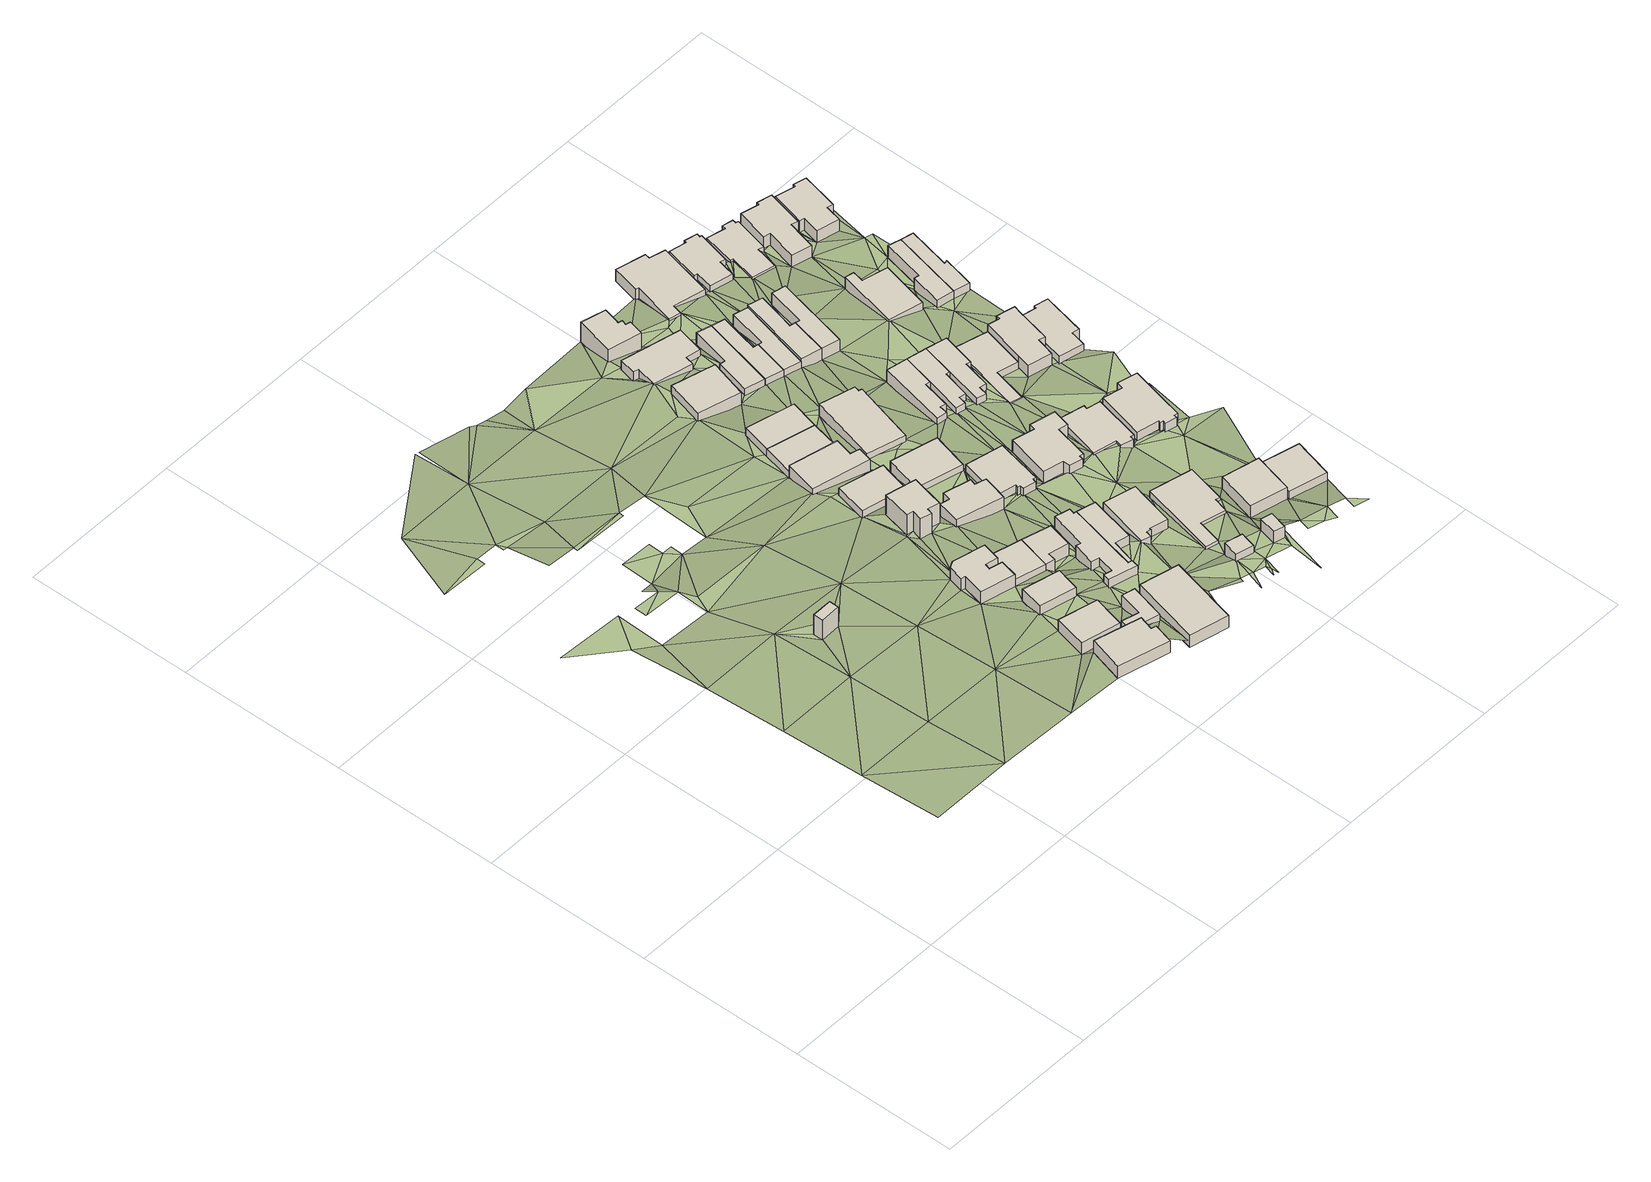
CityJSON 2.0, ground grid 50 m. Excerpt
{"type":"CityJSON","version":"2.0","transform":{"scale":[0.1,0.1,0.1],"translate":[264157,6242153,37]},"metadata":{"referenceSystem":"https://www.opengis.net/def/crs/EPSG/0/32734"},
"CityObjects":{
"building1":{"type":"Building","attributes":{"address":"Greenpop 107 Mountain Road Woodstock Cape Town","building":"office","building:levels":2,"building_height":6.9,"plus_code":"4FRW3C8X+9HW","ground_height":60.04,"roof_height":66.94},"geometry":[{"type":"Solid","lod":"1","boundaries":[[[[0,1,2,3]],[[1,4,5,2]],[[4,6,7,5]],[[6,0,3,7]],[[3,2,5,7]],[[6,4,1,0]]]]}]},
"building2":{"type":"Building","attributes":{"address":"113 Mountain Road Woodstock Cape Town","building":"house","building:levels":1,"building_height":4.1,"plus_code":"4FRW3C8X+5QC","ground_height":62.01,"roof_height":66.11},"geometry":[{"type":"Solid","lod":"1","boundaries":[[[[8,9,10,11]],[[9,12,13,10]],[[12,14,15,13]],[[14,16,17,15]],[[16,18,19,17]],[[18,8,11,19]],[[11,10,13,15,17,19]],[[18,16,14,12,9,8]]]]}]},
"building3":{"type":"Building","attributes":{"address":"111 Mountain Road Woodstock Cape Town","building":"house","building:levels":1,"building_height":4.1,"plus_code":"4FRW3C8X+6Q6","ground_height":60.05,"roof_height":64.15},"geometry":[{"type":"Solid","lod":"1","boundaries":[[[[20,21,22,23]],[[21,24,25,22]],[[24,26,27,25]],[[26,20,23,27]],[[23,22,25,27]],[[26,24,21,20]]]]}]},
"building4":{"type":"Building","attributes":{"address":"107 Mountain Road Woodstock Cape Town","building":"yes","building:levels":1,"building_height":4.1,"plus_code":"4FRW3C8X+8PQ","ground_height":58.37,"roof_height":62.47},"geometry":[{"type":"Solid","lod":"1","boundaries":[[[[28,29,30,31]],[[29,32,33,30]],[[32,34,35,33]],[[34,36,37,35]],[[36,38,39,37]],[[38,40,41,39]],[[40,42,43,41]],[[42,44,45,43]],[[44,46,47,45]],[[46,48,49,47]],[[48,28,31,49]],[[31,30,33,35,37,39,41,43,45,47,49]],[[48,46,44,42,40,38,36,34,32,29,28]]]]}]},
"building5":{"type":"Building","attributes":{"building":"service","building:levels":1,"building_height":4.1,"plus_code":"4FRW3C8X+7QG","ground_height":58.37,"roof_height":62.47},"geometry":[{"type":"Solid","lod":"1","boundaries":[[[[50,51,52,53]],[[51,54,55,52]],[[54,56,57,55]],[[56,50,53,57]],[[53,52,55,57]],[[56,54,51,50]]]]}]},
"building6":{"type":"Building","attributes":{"address":"Woodstock Cape Town","building":"yes","building:levels":1,"building_height":4.1,"plus_code":"4FRW3C8X+6R4","ground_height":57.74,"roof_height":61.84},"geometry":[{"type":"Solid","lod":"1","boundaries":[[[[58,59,60,61]],[[59,62,63,60]],[[62,64,65,63]],[[64,66,67,65]],[[66,68,69,67]],[[68,58,61,69]],[[61,60,63,65,67,69]],[[68,66,64,62,59,58]]]]}]},
"building7":{"type":"Building","attributes":{"address":"8 Balfour Street Woodstock Cape Town","building":"semidetached_house","building:levels":1,"building_height":4.1,"plus_code":"4FRW3C8X+8QH","ground_height":55.9,"roof_height":60},"geometry":[{"type":"Solid","lod":"1","boundaries":[[[[70,71,72,73]],[[71,74,75,72]],[[74,76,77,75]],[[76,70,73,77]],[[73,72,75,77]],[[76,74,71,70]]]]}]},
"building8":{"type":"Building","attributes":{"address":"54 Palmerston Road Woodstock Cape Town","building":"house","building:levels":1,"building_height":4.1,"plus_code":"4FRW3C8X+5VC","ground_height":57.74,"roof_height":61.84},"geometry":[{"type":"Solid","lod":"1","boundaries":[[[[78,79,80,81]],[[79,82,83,80]],[[82,84,85,83]],[[84,78,81,85]],[[81,80,83,85]],[[84,82,79,78]]]]}]},
"building9":{"type":"Building","attributes":{"address":"1 Balfour Street Woodstock Cape Town","building":"house","building:levels":2,"building_height":6.9,"plus_code":"4FRW3C8X+CQP","ground_height":56.08,"roof_height":62.98},"geometry":[{"type":"Solid","lod":"1","boundaries":[[[[86,87,88,89]],[[87,90,91,88]],[[90,92,93,91]],[[92,94,95,93]],[[94,96,97,95]],[[96,98,99,97]],[[98,100,101,99]],[[100,86,89,101]],[[89,88,91,93,95,97,99,101]],[[100,98,96,94,92,90,87,86]]]]}]},
"building10":{"type":"Building","attributes":{"address":"10 Balfour Street Woodstock Cape Town","building":"semidetached_house","building:levels":1,"building_height":4.1,"plus_code":"4FRW3C8X+8R8","ground_height":55.9,"roof_height":60},"geometry":[{"type":"Solid","lod":"1","boundaries":[[[[70,76,77,73]],[[76,102,103,77]],[[102,104,105,103]],[[104,106,107,105]],[[106,108,109,107]],[[108,70,73,109]],[[73,77,103,105,107,109]],[[108,106,104,102,76,70]]]]}]},
"building11":{"type":"Building","attributes":{"building":"house","building:levels":1,"building_height":4.1,"plus_code":"4FRW3C8X+FQQ","ground_height":51.17,"roof_height":55.27},"geometry":[{"type":"Solid","lod":"1","boundaries":[[[[110,111,112,113]],[[111,114,115,112]],[[114,116,117,115]],[[116,118,119,117]],[[118,120,121,119]],[[120,110,113,121]],[[113,112,115,117,119,121]],[[120,118,116,114,111,110]]]]}]},
"building12":{"type":"Building","attributes":{"address":"12B Balfour Street Woodstock Cape Town","building":"semidetached_house","building:levels":1,"building_height":4.1,"plus_code":"4FRW3C8X+7VM","ground_height":55.9,"roof_height":60},"geometry":[{"type":"Solid","lod":"1","boundaries":[[[[122,123,124,125]],[[123,126,127,124]],[[126,128,129,127]],[[128,130,131,129]],[[130,132,133,131]],[[132,134,135,133]],[[134,136,137,135]],[[136,138,139,137]],[[138,140,141,139]],[[140,142,143,141]],[[142,144,145,143]],[[144,146,147,145]],[[146,148,149,147]],[[148,122,125,149]],[[125,124,127,129,131,133,135,137,139,141,143,145,147,149]],[[148,146,144,142,140,138,136,134,132,130,128,126,123,122]]]]}]},
"building13":{"type":"Building","attributes":{"address":"101 Mountain Road Woodstock Cape Town","building":"house","building:levels":1,"building_height":4.1,"plus_code":"4FRW3C8X+GQX","ground_height":50.61,"roof_height":54.71},"geometry":[{"type":"Solid","lod":"1","boundaries":[[[[150,151,152,153]],[[151,154,155,152]],[[154,156,157,155]],[[156,158,159,157]],[[158,160,161,159]],[[160,150,153,161]],[[153,152,155,157,159,161]],[[160,158,156,154,151,150]]]]}]},
"building14":{"type":"Building","attributes":{"address":"3 Balfour Street Woodstock Cape Town","building":"carport","building:levels":1,"building_height":4.1,"plus_code":"4FRW3C8X+CR5","ground_height":53.8,"roof_height":57.9},"geometry":[{"type":"Solid","lod":"1","boundaries":[[[[162,163,164,165]],[[163,166,167,164]],[[166,168,169,167]],[[168,170,171,169]],[[170,172,173,171]],[[172,174,175,173]],[[174,176,177,175]],[[176,178,179,177]],[[178,162,165,179]],[[165,164,167,169,171,173,175,177,179]],[[178,176,174,172,170,168,166,163,162]]]]}]},
"building15":{"type":"Building","attributes":{"address":"Balfour Street Woodstock Cape Town","building":"semidetached_house","building:levels":1,"building_height":4.1,"plus_code":"4FRW3C8X+7VX","ground_height":55.9,"roof_height":60},"geometry":[{"type":"Solid","lod":"1","boundaries":[[[[122,148,149,125]],[[148,146,147,149]],[[146,180,181,147]],[[180,182,183,181]],[[182,184,185,183]],[[184,122,125,185]],[[125,149,147,181,183,185]],[[184,182,180,146,148,122]]]]}]},
"building16":{"type":"Building","attributes":{"address":"99 Mountain Road Woodstock Cape Town","building":"house","building:levels":1,"building_height":4.1,"plus_code":"4FRW3C8X+HRC","ground_height":48.52,"roof_height":52.62},"geometry":[{"type":"Solid","lod":"1","boundaries":[[[[186,187,188,189]],[[187,190,191,188]],[[190,192,193,191]],[[192,186,189,193]],[[189,188,191,193]],[[192,190,187,186]]]]}]},
"building17":{"type":"Building","attributes":{"address":"97 Mountain Road Woodstock Cape Town","building":"house","building:levels":1,"building_height":4.1,"plus_code":"4FRW3C8X+JR2","ground_height":48.52,"roof_height":52.62},"geometry":[{"type":"Solid","lod":"1","boundaries":[[[[186,192,193,189]],[[192,194,195,193]],[[194,196,197,195]],[[196,186,189,197]],[[189,193,195,197]],[[196,194,192,186]]]]}]},
"building18":{"type":"Building","attributes":{"building":"yes","building:levels":1,"building_height":4.1,"plus_code":"4FRW3C8X+FVC","ground_height":51.17,"roof_height":55.27},"geometry":[{"type":"Solid","lod":"1","boundaries":[[[[198,199,200,201]],[[199,202,203,200]],[[202,204,205,203]],[[204,198,201,205]],[[201,200,203,205]],[[204,202,199,198]]]]}]},
"building19":{"type":"Building","attributes":{"building":"yes","building:levels":1,"building_height":4.1,"plus_code":"4FRW3C8X+5XM","ground_height":55.25,"roof_height":59.35},"geometry":[{"type":"Solid","lod":"1","boundaries":[[[[206,207,208,209]],[[207,210,211,208]],[[210,212,213,211]],[[212,206,209,213]],[[209,208,211,213]],[[212,210,207,206]]]]}]},
"building20":{"type":"Building","attributes":{"address":"18 Balfour Street Woodstock Cape Town","building":"house","building:levels":1,"building_height":4.1,"plus_code":"4FRW3C8X+7WQ","ground_height":53.64,"roof_height":57.74},"geometry":[{"type":"Solid","lod":"1","boundaries":[[[[214,215,216,217]],[[215,218,219,216]],[[218,220,221,219]],[[220,222,223,221]],[[222,224,225,223]],[[224,226,227,225]],[[226,228,229,227]],[[228,214,217,229]],[[217,216,219,221,223,225,227,229]],[[228,226,224,222,220,218,215,214]]]]}]},
"building21":{"type":"Building","attributes":{"address":"7 Balfour Street Woodstock Cape Town","building":"house","building:levels":1,"building_height":4.1,"plus_code":"4FRW3C8X+CWC","ground_height":51.7,"roof_height":55.8},"geometry":[{"type":"Solid","lod":"1","boundaries":[[[[230,231,232,233]],[[231,234,235,232]],[[234,236,237,235]],[[236,238,239,237]],[[238,240,241,239]],[[240,242,243,241]],[[242,244,245,243]],[[244,246,247,245]],[[246,248,249,247]],[[248,250,251,249]],[[250,230,233,251]],[[233,232,235,237,239,241,243,245,247,249,251]],[[250,248,246,244,242,240,238,236,234,231,230]]]]}]},
"building22":{"type":"Building","attributes":{"address":"95 Mountain Road Woodstock 7925 Cape Town","building":"house","building:levels":1,"building_height":4.1,"plus_code":"4FRW3C8X+MRV","ground_height":46.02,"roof_height":50.12},"geometry":[{"type":"Solid","lod":"1","boundaries":[[[[252,253,254,255]],[[253,256,257,254]],[[256,258,259,257]],[[258,252,255,259]],[[255,254,257,259]],[[258,256,253,252]]]]}]},
"building23":{"type":"Building","attributes":{"address":"113 Chamberlain Street Woodstock Cape Town","building":"house","building:levels":1,"building_height":4.1,"plus_code":"4FRW3C8X+HV4","ground_height":48.52,"roof_height":52.62},"geometry":[{"type":"Solid","lod":"1","boundaries":[[[[260,261,262,263]],[[261,264,265,262]],[[264,266,267,265]],[[266,268,269,267]],[[268,270,271,269]],[[270,260,263,271]],[[263,262,265,267,269,271]],[[270,268,266,264,261,260]]]]}]},
"building24":{"type":"Building","attributes":{"building":"yes","building:levels":1,"building_height":4.1,"plus_code":"4FRW3F82+52C","ground_height":57.45,"roof_height":61.55},"geometry":[{"type":"Solid","lod":"1","boundaries":[[[[272,273,274,275]],[[273,276,277,274]],[[276,278,279,277]],[[278,272,275,279]],[[275,274,277,279]],[[278,276,273,272]]]]}]},
"building25":{"type":"Building","attributes":{"address":"20 Balfour Street Woodstock Cape Town","building":"house","building:levels":1,"building_height":4.1,"plus_code":"4FRW3C8X+7X9","ground_height":51.35,"roof_height":55.45},"geometry":[{"type":"Solid","lod":"1","boundaries":[[[[280,281,282,283]],[[281,284,285,282]],[[284,286,287,285]],[[286,288,289,287]],[[288,290,291,289]],[[290,292,293,291]],[[292,294,295,293]],[[294,280,283,295]],[[283,282,285,287,289,291,293,295]],[[294,292,290,288,286,284,281,280]]]]}]},
"building26":{"type":"Building","attributes":{"address":"93 Mountain Road Woodstock 7925 Cape Town","building":"house","building:levels":1,"building_height":4.1,"plus_code":"4FRW3C8X+PRW","ground_height":43.47,"roof_height":47.57},"geometry":[{"type":"Solid","lod":"1","boundaries":[[[[296,297,298,299]],[[297,300,301,298]],[[300,302,303,301]],[[302,304,305,303]],[[304,306,307,305]],[[306,308,309,307]],[[308,310,311,309]],[[310,296,299,311]],[[299,298,301,303,305,307,309,311]],[[310,308,306,304,302,300,297,296]]]]}]},
"building27":{"type":"Building","attributes":{"address":"89 Mountain Road Woodstock Cape Town","building":"house","building:levels":2,"building_height":6.9,"plus_code":"4FRW3C8X+RRF","ground_height":41.57,"roof_height":48.47},"geometry":[{"type":"Solid","lod":"1","boundaries":[[[[312,313,314,315]],[[313,316,317,314]],[[316,318,319,317]],[[318,320,321,319]],[[320,322,323,321]],[[322,324,325,323]],[[324,326,327,325]],[[326,312,315,327]],[[315,314,317,319,321,323,325,327]],[[326,324,322,320,318,316,313,312]]]]}]},
"building28":{"type":"Building","attributes":{"address":"Balfour Street Woodstock Cape Town","building":"house","building:levels":1,"building_height":4.1,"plus_code":"4FRW3C8X+9XR","ground_height":51.7,"roof_height":55.8},"geometry":[{"type":"Solid","lod":"1","boundaries":[[[[328,329,330,331]],[[329,332,333,330]],[[332,334,335,333]],[[334,336,337,335]],[[336,338,339,337]],[[338,340,341,339]],[[340,342,343,341]],[[342,344,345,343]],[[344,346,347,345]],[[346,348,349,347]],[[348,350,351,349]],[[350,328,331,351]],[[331,330,333,335,337,339,341,343,345,347,349,351]],[[350,348,346,344,342,340,338,336,334,332,329,328]]]]}]},
"building29":{"type":"Building","attributes":{"address":"120 Chamberlain Street 7925 Cape Town","building":"house","building:levels":1,"building_height":4.1,"plus_code":"4FRW3C8X+PV4","ground_height":43.47,"roof_height":47.57},"geometry":[{"type":"Solid","lod":"1","boundaries":[[[[352,353,354,355]],[[353,356,357,354]],[[356,358,359,357]],[[358,360,361,359]],[[360,362,363,361]],[[362,352,355,363]],[[355,354,357,359,361,363]],[[362,360,358,356,353,352]]]]}]},
"building30":{"type":"Building","attributes":{"address":"118 Chamberlain Street 7925 Cape Town","building":"house","building:levels":1,"building_height":4.1,"plus_code":"4FRW3C8X+PVH","ground_height":43.47,"roof_height":47.57},"geometry":[{"type":"Solid","lod":"1","boundaries":[[[[353,352,355,354]],[[352,364,365,355]],[[364,366,367,365]],[[366,368,369,367]],[[368,370,371,369]],[[370,353,354,371]],[[354,355,365,367,369,371]],[[370,368,366,364,352,353]]]]}]},
"building31":{"type":"Building","attributes":{"address":"22 Balfour Street Woodstock 7925 Cape Town","building":"house","building:levels":1,"building_height":4.1,"plus_code":"4FRW3F82+63J","ground_height":52.6,"roof_height":56.7},"geometry":[{"type":"Solid","lod":"1","boundaries":[[[[372,373,374,375]],[[373,376,377,374]],[[376,378,379,377]],[[378,372,375,379]],[[375,374,377,379]],[[378,376,373,372]]]]}]},
"building32":{"type":"Building","attributes":{"address":"109 Chamberlain Street Woodstock Cape Town","building":"house","building:levels":1,"building_height":4.1,"plus_code":"4FRW3C8X+HX7","ground_height":46.69,"roof_height":50.79},"geometry":[{"type":"Solid","lod":"1","boundaries":[[[[380,381,382,383]],[[381,384,385,382]],[[384,386,387,385]],[[386,388,389,387]],[[388,390,391,389]],[[390,392,393,391]],[[392,394,395,393]],[[394,380,383,395]],[[383,382,385,387,389,391,393,395]],[[394,392,390,388,386,384,381,380]]]]}]},
"building33":{"type":"Building","attributes":{"address":"116 Chamberlain Street 7925 Cape Town","building":"house","building:levels":1,"building_height":4.1,"plus_code":"4FRW3C8X+MWM","ground_height":43.47,"roof_height":47.57},"geometry":[{"type":"Solid","lod":"1","boundaries":[[[[366,364,365,367]],[[364,396,397,365]],[[396,398,399,397]],[[398,400,401,399]],[[400,402,403,401]],[[402,366,367,403]],[[367,365,397,399,401,403]],[[402,400,398,396,364,366]]]]}]},
"building34":{"type":"Building","attributes":{"address":"9 Balfour Street Woodstock Cape Town","building":"house","building:levels":1,"building_height":4.1,"plus_code":"4FRW3F82+92M","ground_height":49.46,"roof_height":53.56},"geometry":[{"type":"Solid","lod":"1","boundaries":[[[[404,405,406,407]],[[405,408,409,406]],[[408,410,411,409]],[[410,412,413,411]],[[412,414,415,413]],[[414,416,417,415]],[[416,418,419,417]],[[418,420,421,419]],[[420,422,423,421]],[[422,404,407,423]],[[407,406,409,411,413,415,417,419,421,423]],[[422,420,418,416,414,412,410,408,405,404]]]]}]},
"building35":{"type":"Building","attributes":{"address":"107 Chamberlain Street Woodstock Cape Town","building":"house","building:levels":1,"building_height":4.1,"plus_code":"4FRW3C8X+GXW","ground_height":46.69,"roof_height":50.79},"geometry":[{"type":"Solid","lod":"1","boundaries":[[[[381,380,383,382]],[[380,424,425,383]],[[424,426,427,425]],[[426,428,429,427]],[[428,430,431,429]],[[430,432,433,431]],[[432,434,435,433]],[[434,436,437,435]],[[436,381,382,437]],[[382,383,425,427,429,431,433,435,437]],[[436,434,432,430,428,426,424,380,381]]]]}]},
"building36":{"type":"Building","attributes":{"address":"114 Chamberlain Street 7925 Cape Town","building":"house","building:levels":1,"building_height":4.1,"plus_code":"4FRW3C8X+PW9","ground_height":44.41,"roof_height":48.51},"geometry":[{"type":"Solid","lod":"1","boundaries":[[[[438,439,440,441]],[[439,442,443,440]],[[442,444,445,443]],[[444,446,447,445]],[[446,448,449,447]],[[448,438,441,449]],[[441,440,443,445,447,449]],[[448,446,444,442,439,438]]]]}]},
"building37":{"type":"Building","attributes":{"address":"24 Balfour Street Woodstock 7925 Cape Town","building":"house","building:levels":1,"building_height":4.1,"plus_code":"4FRW3F82+646","ground_height":50.65,"roof_height":54.75},"geometry":[{"type":"Solid","lod":"1","boundaries":[[[[450,451,452,453]],[[451,454,455,452]],[[454,456,457,455]],[[456,450,453,457]],[[453,452,455,457]],[[456,454,451,450]]]]}]},
"building38":{"type":"Building","attributes":{"address":"105 Chamberlain Street Woodstock Cape Town","building":"house","building:levels":1,"building_height":4.1,"plus_code":"4FRW3F82+G2J","ground_height":46.69,"roof_height":50.79},"geometry":[{"type":"Solid","lod":"1","boundaries":[[[[436,434,435,437]],[[434,458,459,435]],[[458,460,461,459]],[[460,462,463,461]],[[462,464,465,463]],[[464,466,467,465]],[[466,468,469,467]],[[468,470,471,469]],[[470,436,437,471]],[[437,435,459,461,463,465,467,469,471]],[[470,468,466,464,462,460,458,434,436]]]]}]},
"building39":{"type":"Building","attributes":{"address":"112 Chamberlain Street 7925 Cape Town","building":"house","building:levels":1,"building_height":4.1,"plus_code":"4FRW3C8X+MX6","ground_height":44.41,"roof_height":48.51},"geometry":[{"type":"Solid","lod":"1","boundaries":[[[[444,442,443,445]],[[442,472,473,443]],[[472,474,475,473]],[[474,476,477,475]],[[476,478,479,477]],[[478,444,445,479]],[[445,443,473,475,477,479]],[[478,476,474,472,442,444]]]]}]},
"building40":{"type":"Building","attributes":{"address":"89 Salisbury Street Woodstock 7925 Cape Town","building":"house","building:levels":1,"building_height":4.1,"plus_code":"4FRW3C8X+RW8","ground_height":39.39,"roof_height":43.49},"geometry":[{"type":"Solid","lod":"1","boundaries":[[[[480,481,482,483]],[[481,484,485,482]],[[484,486,487,485]],[[486,488,489,487]],[[488,490,491,489]],[[490,492,493,491]],[[492,494,495,493]],[[494,496,497,495]],[[496,498,499,497]],[[498,480,483,499]],[[483,482,485,487,489,491,493,495,497,499]],[[498,496,494,492,490,488,486,484,481,480]]]]}]},
"building41":{"type":"Building","attributes":{"address":"11 Balfour Street Woodstock Cape Town","building":"house","building:levels":1,"building_height":4.1,"plus_code":"4FRW3F82+93P","ground_height":49.46,"roof_height":53.56},"geometry":[{"type":"Solid","lod":"1","boundaries":[[[[500,501,502,503]],[[501,504,505,502]],[[504,506,507,505]],[[506,508,509,507]],[[508,510,511,509]],[[510,512,513,511]],[[512,514,515,513]],[[514,516,517,515]],[[516,518,519,517]],[[518,520,521,519]],[[520,522,523,521]],[[522,500,503,523]],[[503,502,505,507,509,511,513,515,517,519,521,523]],[[522,520,518,516,514,512,510,508,506,504,501,500]]]]}]},
"building42":{"type":"Building","attributes":{"address":"Chamberlain Street Woodstock Cape Town","building":"house","building:levels":1,"building_height":4.1,"plus_code":"4FRW3F82+G2Q","ground_height":44.69,"roof_height":48.79},"geometry":[{"type":"Solid","lod":"1","boundaries":[[[[524,525,526,527]],[[525,528,529,526]],[[528,530,531,529]],[[530,532,533,531]],[[532,534,535,533]],[[534,524,527,535]],[[527,526,529,531,533,535]],[[534,532,530,528,525,524]]]]}]},
"building43":{"type":"Building","attributes":{"address":"87 Salisbury Street Woodstock 7925 Cape Town","building":"house","building:levels":1,"building_height":4.1,"plus_code":"4FRW3C8X+RXG","ground_height":39.39,"roof_height":43.49},"geometry":[{"type":"Solid","lod":"1","boundaries":[[[[536,537,538,539]],[[537,540,541,538]],[[540,542,543,541]],[[542,544,545,543]],[[544,546,547,545]],[[546,548,549,547]],[[548,550,551,549]],[[550,552,553,551]],[[552,554,555,553]],[[554,556,557,555]],[[556,558,559,557]],[[558,536,539,559]],[[539,538,541,543,545,547,549,551,553,555,557,559]],[[558,556,554,552,550,548,546,544,542,540,537,536]]]]}]},
"building44":{"type":"Building","attributes":{"address":"103 Chamberlain Street Woodstock Cape Town","building":"house","building:levels":1,"building_height":4.1,"plus_code":"4FRW3F82+G3G","ground_height":47.06,"roof_height":51.16},"geometry":[{"type":"Solid","lod":"1","boundaries":[[[[560,561,562,563]],[[561,564,565,562]],[[564,566,567,565]],[[566,568,569,567]],[[568,570,571,569]],[[570,572,573,571]],[[572,574,575,573]],[[574,576,577,575]],[[576,578,579,577]],[[578,560,563,579]],[[563,562,565,567,569,571,573,575,577,579]],[[578,576,574,572,570,568,566,564,561,560]]]]}]},
"building45":{"type":"Building","attributes":{"address":"104 Chamberlain Street Woodstock 7925 Cape Town","building":"house","building:levels":1,"building_height":4.1,"plus_code":"4FRW3F82+M32","ground_height":42.56,"roof_height":46.66},"geometry":[{"type":"Solid","lod":"1","boundaries":[[[[580,581,582,583]],[[581,584,585,582]],[[584,586,587,585]],[[586,588,589,587]],[[588,590,591,589]],[[590,580,583,591]],[[583,582,585,587,589,591]],[[590,588,586,584,581,580]]]]}]},
"building46":{"type":"Building","attributes":{"address":"85 Salisbury Street Woodstock 7925 Cape Town","building":"house","building:levels":1,"building_height":4.1,"plus_code":"4FRW3F82+Q2W","ground_height":37.97,"roof_height":42.07},"geometry":[{"type":"Solid","lod":"1","boundaries":[[[[592,593,594,595]],[[593,596,597,594]],[[596,598,599,597]],[[598,600,601,599]],[[600,602,603,601]],[[602,604,605,603]],[[604,606,607,605]],[[606,608,609,607]],[[608,610,611,609]],[[610,612,613,611]],[[612,614,615,613]],[[614,592,595,615]],[[595,594,597,599,601,603,605,607,609,611,613,615]],[[614,612,610,608,606,604,602,600,598,596,593,592]]]]}]},
"building47":{"type":"Building","attributes":{"address":"101 Chamberlain Street Woodstock Cape Town","building":"house","building:levels":1,"building_height":4.1,"plus_code":"4FRW3F82+G48","ground_height":44.88,"roof_height":48.98},"geometry":[{"type":"Solid","lod":"1","boundaries":[[[[616,617,618,619]],[[617,620,621,618]],[[620,622,623,621]],[[622,624,625,623]],[[624,626,627,625]],[[626,628,629,627]],[[628,630,631,629]],[[630,632,633,631]],[[632,616,619,633]],[[619,618,621,623,625,627,629,631,633]],[[632,630,628,626,624,622,620,617,616]]]]}]},
"building48":{"type":"Building","attributes":{"address":"102 Chamberlain Street Woodstock 7925 Cape Town","building":"house","building:levels":1,"building_height":4.1,"plus_code":"4FRW3F82+M47","ground_height":42.56,"roof_height":46.66},"geometry":[{"type":"Solid","lod":"1","boundaries":[[[[634,635,636,637]],[[635,638,639,636]],[[638,640,641,639]],[[640,642,643,641]],[[642,644,645,643]],[[644,634,637,645]],[[637,636,639,641,643,645]],[[644,642,640,638,635,634]]]]}]},
"building49":{"type":"Building","attributes":{"address":"83 Salisbury Street Woodstock 7925 Cape Town","building":"house","building:levels":1,"building_height":4.1,"plus_code":"4FRW3F82+Q3M","ground_height":40.4,"roof_height":44.5},"geometry":[{"type":"Solid","lod":"1","boundaries":[[[[646,647,648,649]],[[647,650,651,648]],[[650,652,653,651]],[[652,654,655,653]],[[654,656,657,655]],[[656,658,659,657]],[[658,660,661,659]],[[660,662,663,661]],[[662,664,665,663]],[[664,646,649,665]],[[649,648,651,653,655,657,659,661,663,665]],[[664,662,660,658,656,654,652,650,647,646]]]]}]},
"building50":{"type":"Building","attributes":{"address":"102A Chamberlain Street Woodstock 7925 Cape Town","building":"house","building:levels":1,"building_height":4.1,"plus_code":"4FRW3F82+M48","ground_height":42.56,"roof_height":46.66},"geometry":[{"type":"Solid","lod":"1","boundaries":[[[[635,634,637,636]],[[634,666,667,637]],[[666,668,669,667]],[[668,670,671,669]],[[670,672,673,671]],[[672,635,636,673]],[[636,637,667,669,671,673]],[[672,670,668,666,634,635]]]]}]},
"building51":{"type":"Building","attributes":{"address":"81 Salisbury Street Woodstock 7925 Cape Town","building":"house","building:levels":1,"building_height":4.1,"plus_code":"4FRW3F82+Q4V","ground_height":40.4,"roof_height":44.5},"geometry":[{"type":"Solid","lod":"1","boundaries":[[[[674,675,676,677]],[[675,678,679,676]],[[678,680,681,679]],[[680,682,683,681]],[[682,684,685,683]],[[684,686,687,685]],[[686,688,689,687]],[[688,690,691,689]],[[690,692,693,691]],[[692,674,677,693]],[[677,676,679,681,683,685,687,689,691,693]],[[692,690,688,686,684,682,680,678,675,674]]]]}]},
"terrain1":{"type":"TINRelief","geometry":[{"type":"CompositeSurface","lod":"1","boundaries":[[[694,695,696]],[[697,695,698]],[[694,699,695]],[[698,695,699]],[[700,697,701]],[[702,700,703]],[[702,704,705]],[[701,697,698]],[[703,704,702]],[[703,700,701]],[[699,694,706]],[[706,694,707]],[[708,703,701]],[[709,710,711]],[[712,698,699]],[[701,698,1]],[[711,713,709]],[[714,715,716]],[[4,1,698]],[[1,0,701]],[[716,715,717]],[[712,699,706]],[[6,701,0]],[[718,713,711]],[[708,719,717]],[[698,712,4]],[[716,720,721]],[[720,716,717]],[[708,701,722]],[[718,723,724]],[[724,725,726]],[[6,722,701]],[[719,727,717]],[[707,21,706]],[[727,720,717]],[[724,728,718]],[[719,708,729]],[[722,6,4]],[[730,713,718]],[[720,731,732]],[[724,726,728]],[[9,8,707]],[[4,712,722]],[[21,707,8]],[[727,731,720]],[[726,733,734]],[[731,735,732]],[[712,706,38]],[[722,729,708]],[[730,718,728]],[[729,727,719]],[[728,726,734]],[[21,20,706]],[[736,731,727]],[[730,737,713]],[[734,733,738]],[[20,739,706]],[[706,739,38]],[[722,712,32]],[[712,38,34]],[[740,727,729]],[[741,21,8]],[[34,32,712]],[[728,742,730]],[[742,728,734]],[[741,8,743]],[[20,744,739]],[[743,8,18]],[[34,38,36]],[[38,739,50]],[[26,744,20]],[[745,740,746]],[[722,747,729]],[[32,748,722]],[[14,18,16]],[[749,741,743]],[[739,744,750]],[[40,38,50]],[[742,734,745]],[[749,26,741]],[[751,730,752]],[[740,729,753]],[[750,744,26]],[[18,754,743]],[[754,18,14]],[[14,755,754]],[[32,29,748]],[[748,747,722]],[[58,26,749]],[[40,50,756]],[[44,48,46]],[[757,42,40]],[[758,58,749]],[[759,730,742]],[[740,150,746]],[[42,48,44]],[[750,26,58]],[[752,730,760]],[[757,761,42]],[[757,40,762]],[[759,760,730]],[[761,48,42]],[[748,29,94]],[[755,82,754]],[[745,746,763]],[[762,40,756]],[[29,28,96]],[[764,729,747]],[[28,48,761]],[[96,94,29]],[[764,753,729]],[[765,750,58]],[[766,756,750]],[[740,753,150]],[[754,82,68]],[[90,748,92]],[[92,748,94]],[[765,58,68]],[[765,766,750]],[[90,747,748]],[[102,762,756]],[[70,28,761]],[[765,68,82]],[[747,90,87]],[[745,767,742]],[[756,768,102]],[[756,766,768]],[[96,28,769]],[[759,770,760]],[[769,28,70]],[[98,96,100]],[[763,746,150]],[[82,771,765]],[[768,766,772]],[[769,100,96]],[[773,764,747]],[[106,104,102]],[[747,87,774]],[[775,770,759]],[[102,768,132]],[[764,773,753]],[[772,776,768]],[[106,102,132]],[[745,763,767]],[[777,79,778]],[[174,100,769]],[[82,79,771]],[[86,779,87]],[[779,774,87]],[[742,780,759]],[[100,174,86]],[[781,775,759]],[[132,130,106]],[[178,769,70]],[[106,130,108]],[[753,773,782]],[[70,108,783]],[[779,86,784]],[[170,86,174]],[[785,742,767]],[[763,150,786]],[[174,172,170]],[[777,787,79]],[[788,771,219]],[[178,70,783]],[[128,108,130]],[[86,789,784]],[[86,170,789]],[[219,771,79]],[[790,788,791]],[[787,777,792]],[[785,780,742]],[[128,783,108]],[[781,759,793]],[[786,794,763]],[[110,782,773]],[[791,788,219]],[[789,110,784]],[[178,783,128]],[[767,763,794]],[[219,79,795]],[[787,796,79]],[[110,789,199]],[[797,789,170]],[[793,759,780]],[[798,799,800]],[[122,126,123]],[[801,795,79]],[[782,110,199]],[[178,128,802]],[[796,212,79]],[[796,787,798]],[[126,802,128]],[[168,797,170]],[[803,168,166]],[[79,212,801]],[[804,782,199]],[[798,800,796]],[[805,806,807]],[[215,791,219]],[[184,126,122]],[[162,178,808]],[[803,166,163]],[[804,806,782]],[[767,809,785]],[[806,804,807]],[[810,811,795]],[[178,802,808]],[[184,791,215]],[[168,803,812]],[[800,813,796]],[[814,815,816]],[[817,162,808]],[[816,813,800]],[[794,252,767]],[[812,803,163]],[[199,818,804]],[[819,126,184]],[[819,802,126]],[[815,820,813]],[[795,821,810]],[[785,809,780]],[[815,813,816]],[[812,797,168]],[[808,802,822]],[[821,795,801]],[[823,810,821]],[[824,796,813]],[[804,261,807]],[[212,825,801]],[[215,819,184]],[[793,326,781]],[[252,794,194]],[[818,199,198]],[[807,261,192]],[[780,826,793]],[[804,818,827]],[[828,825,212]],[[824,813,272]],[[829,819,830]],[[826,831,793]],[[826,780,832]],[[248,797,812]],[[830,819,328]],[[793,831,833]],[[834,272,813]],[[261,194,192]],[[835,821,801]],[[780,809,836]],[[828,824,278]],[[215,837,819]],[[278,824,272]],[[198,827,818]],[[797,248,198]],[[328,819,837]],[[793,833,326]],[[838,825,828]],[[830,328,248]],[[834,273,272]],[[839,834,840]],[[825,838,841]],[[214,842,215]],[[261,843,194]],[[835,214,821]],[[253,836,809]],[[215,842,837]],[[252,194,844]],[[838,828,278]],[[845,253,252]],[[839,273,834]],[[846,833,831]],[[844,845,252]],[[328,837,329]],[[847,827,198]],[[328,350,248]],[[839,276,273]],[[214,835,842]],[[848,194,843]],[[260,843,261]],[[845,849,253]],[[278,276,376]],[[850,198,248]],[[278,376,838]],[[842,851,837]],[[253,849,836]],[[844,194,848]],[[268,827,847]],[[839,852,276]],[[853,854,836]],[[831,310,846]],[[198,850,847]],[[836,849,853]],[[376,276,852]],[[838,855,856]],[[857,858,851]],[[376,855,838]],[[248,350,859]],[[407,851,842]],[[842,835,292]],[[860,853,849]],[[270,268,260]],[[857,851,407]],[[843,260,861]],[[862,863,852]],[[350,348,346]],[[864,865,866]],[[248,859,850]],[[843,861,848]],[[867,868,865]],[[865,864,867]],[[373,855,376]],[[356,853,860]],[[409,407,842]],[[857,407,340]],[[346,869,350]],[[870,864,846]],[[852,378,376]],[[350,869,859]],[[852,863,871]],[[268,847,384]],[[384,260,268]],[[310,853,356]],[[846,310,870]],[[292,855,373]],[[872,873,850]],[[292,874,842]],[[872,850,859]],[[407,342,340]],[[409,842,874]],[[871,863,875]],[[871,378,852]],[[310,356,353]],[[407,409,406]],[[861,260,442]],[[864,870,493]],[[407,876,342]],[[877,867,864]],[[878,869,346]],[[859,879,872]],[[384,442,260]],[[880,378,871]],[[870,310,495]],[[879,881,872]],[[372,292,373]],[[344,342,876]],[[882,883,869]],[[884,346,344]],[[885,886,370]],[[310,353,495]],[[878,346,884]],[[882,869,878]],[[493,877,864]],[[887,883,882]],[[882,878,887]],[[886,888,400]],[[495,493,870]],[[378,880,372]],[[889,890,874]],[[495,353,370]],[[370,886,400]],[[891,892,893]],[[894,880,871]],[[344,876,420]],[[292,895,874]],[[896,887,878]],[[874,897,889]],[[884,898,878]],[[871,892,894]],[[442,384,472]],[[372,880,899]],[[895,292,372]],[[495,370,400]],[[344,900,884]],[[887,896,901]],[[898,884,902]],[[902,903,898]],[[381,904,384]],[[900,344,420]],[[493,905,877]],[[906,897,874]],[[904,472,384]],[[889,897,416]],[[895,906,874]],[[895,372,899]],[[907,902,884]],[[908,495,400]],[[897,909,910]],[[909,897,906]],[[497,495,908]],[[416,420,418]],[[436,904,381]],[[897,508,416]],[[448,446,444]],[[400,438,908]],[[420,416,508]],[[911,902,907]],[[906,912,909]],[[900,420,913]],[[895,914,906]],[[478,476,444]],[[907,884,528]],[[472,904,591]],[[420,508,913]],[[444,476,448]],[[900,564,915]],[[448,916,438]],[[916,908,438]],[[914,895,917]],[[436,591,904]],[[918,919,914]],[[895,899,920]],[[472,921,474]],[[472,591,921]],[[914,917,918]],[[528,470,907]],[[506,504,508]],[[913,508,504]],[[564,900,566]],[[908,916,922]],[[900,913,566]],[[561,915,564]],[[470,591,436]],[[916,448,923]],[[924,922,916]],[[895,920,917]],[[476,599,448]],[[480,908,922]],[[918,917,925]],[[913,504,501]],[[599,476,474]],[[599,923,448]],[[528,560,470]],[[918,925,501]],[[921,588,474]],[[566,913,926]],[[591,588,921]],[[470,927,591]],[[923,599,928]],[[923,928,929]],[[930,913,501]],[[929,928,931]],[[926,913,930]],[[599,474,601]],[[470,560,932]],[[566,926,570]],[[928,599,597]],[[928,594,931]],[[568,566,570]],[[928,597,594]],[[470,932,927]],[[588,652,474]],[[652,601,474]],[[560,578,576]],[[933,931,594]],[[576,932,560]],[[926,930,934]],[[933,544,931]],[[927,932,935]],[[932,576,574]],[[935,642,927]],[[601,652,936]],[[603,601,936]],[[586,584,581]],[[586,654,588]],[[935,932,937]],[[652,588,654]],[[927,642,581]],[[938,574,572]],[[936,652,650]],[[574,939,932]],[[940,586,581]],[[936,650,647]],[[939,937,932]],[[654,586,940]],[[642,640,581]],[[936,647,941]],[[646,941,647]],[[638,581,640]],[[638,940,581]],[[656,654,680]],[[942,654,940]],[[942,680,654]],[[656,680,658]],[[940,638,942]],[[658,680,675]],[[664,662,646]],[[675,680,678]],[[675,674,658]],[[680,942,682]],[[943,638,635]],[[942,638,943]],[[674,660,658]],[[682,942,686]],[[684,682,686]],[[660,674,690]],[[944,686,942]],[[690,674,692]]]}]}
},
"vertices":[
[456,781,230],[456,752,230],[456,752,299],[456,781,299],[516,753,230],[516,753,299],[516,782,230],[516,782,299],
[848,209,250],[820,105,250],[820,105,291],[848,209,291],[972,66,250],[972,66,291],[988,127,250],[988,127,291],[973,130,250],[973,130,291],[985,173,250],[985,173,291],
[861,335,230],[838,239,230],[838,239,271],[861,335,271],[952,212,230],[952,212,271],[975,308,230],[975,308,271],
[947,652,214],[852,674,214],[852,674,255],[947,652,255],[832,664,214],[832,664,255],[821,618,214],[821,618,255],[833,616,214],[833,616,255],[818,551,214],[818,551,255],[919,528,214],[919,528,255],[931,580,214],[931,580,255],[893,589,214],[893,589,255],[897,605,214],[897,605,255],[934,597,214],[934,597,255],
[893,481,214],[877,411,214],[877,411,255],[893,481,255],[985,386,214],[985,386,255],[1002,456,214],[1002,456,255],
[1043,288,207],[1026,217,207],[1026,217,248],[1043,288,248],[975,230,207],[975,230,248],[967,195,207],[967,195,248],[1056,174,207],[1056,174,248],[1082,279,207],[1082,279,248],
[1039,612,189],[945,636,189],[945,636,230],[1039,612,230],[922,533,189],[922,533,230],[1014,510,189],[1014,510,230],
[1164,43,207],[1215,252,207],[1215,252,248],[1164,43,248],[1100,279,207],[1100,279,248],[1049,70,207],[1049,70,248],
[1001,925,191],[913,945,191],[913,945,260],[1001,925,260],[894,861,191],[894,861,260],[914,857,191],[914,857,260],[906,826,191],[906,826,260],[940,818,191],[940,818,260],[944,835,191],[944,835,260],[979,827,191],[979,827,260],
[1042,505,189],[1042,505,230],[1046,529,189],[1046,529,230],[1105,515,189],[1105,515,230],[1123,589,189],[1123,589,230],
[1043,1068,142],[912,1099,142],[912,1099,183],[1043,1068,183],[890,1003,142],[890,1003,183],[989,980,142],[989,980,183],[986,969,142],[986,969,183],[1017,961,142],[1017,961,183],
[1201,574,189],[1193,575,189],[1193,575,230],[1201,574,230],[1196,592,189],[1196,592,230],[1153,603,189],[1153,603,230],[1125,494,189],[1125,494,230],[1111,498,189],[1111,498,230],[1094,431,189],[1094,431,230],[1118,426,189],[1118,426,230],[1105,374,189],[1105,374,230],[1082,380,189],[1082,380,230],[1077,359,189],[1077,359,230],[1160,338,189],[1160,338,230],[1164,360,189],[1164,360,230],[1152,362,189],[1152,362,230],
[895,1245,136],[872,1148,136],[872,1148,177],[895,1245,177],[1041,1109,136],[1041,1109,177],[1051,1152,136],[1051,1152,177],[1024,1159,136],[1024,1159,177],[1037,1212,136],[1037,1212,177],
[1144,785,168],[1155,829,168],[1155,829,209],[1144,785,209],[1123,838,168],[1123,838,209],[1128,856,168],[1128,856,209],[1049,876,168],[1049,876,209],[1043,851,168],[1043,851,209],[1016,857,168],[1016,857,209],[999,791,168],[999,791,209],[1136,755,168],[1136,755,209],
[1182,431,189],[1182,431,230],[1224,421,189],[1224,421,230],[1256,560,189],[1256,560,230],
[916,1338,115],[895,1245,115],[895,1245,156],[916,1338,156],[1037,1212,115],[1037,1212,156],[1056,1303,115],[1056,1303,156],
[1078,1390,115],[1078,1390,156],[937,1425,115],[937,1425,156],
[1202,1030,142],[1066,1064,142],[1066,1064,183],[1202,1030,183],[1038,955,142],[1038,955,183],[1174,921,142],[1174,921,183],
[1353,186,182],[1405,172,182],[1405,172,223],[1353,186,223],[1417,220,182],[1417,220,223],[1365,233,182],[1365,233,223],
[1379,537,166],[1285,560,166],[1285,560,207],[1379,537,207],[1246,401,166],[1246,401,207],[1274,395,166],[1274,395,207],[1279,412,166],[1279,412,207],[1292,409,166],[1292,409,207],[1293,415,166],[1293,415,207],[1346,402,166],[1346,402,207],
[1155,829,147],[1144,785,147],[1144,785,188],[1155,829,188],[1202,774,147],[1202,774,188],[1199,764,147],[1199,764,188],[1207,763,147],[1207,763,188],[1205,752,147],[1205,752,188],[1243,744,147],[1243,744,188],[1246,755,147],[1246,755,188],[1255,753,147],[1255,753,188],[1284,889,147],[1284,889,188],[1175,913,147],[1175,913,188],
[1040,1529,90],[1071,1642,90],[1071,1642,131],[1040,1529,131],[945,1675,90],[945,1675,131],[915,1563,90],[915,1563,131],
[1221,1316,115],[1119,1343,115],[1119,1343,156],[1221,1316,156],[1065,1141,115],[1065,1141,156],[1177,1111,115],[1177,1111,156],[1227,1298,115],[1227,1298,156],[1217,1300,115],[1217,1300,156],
[1457,153,205],[1489,145,205],[1489,145,245],[1457,153,245],[1502,198,205],[1502,198,245],[1470,206,205],[1470,206,245],
[1352,283,143],[1389,274,143],[1389,274,185],[1352,283,185],[1406,346,143],[1406,346,185],[1480,329,143],[1480,329,185],[1491,372,143],[1491,372,185],[1504,369,143],[1504,369,185],[1531,485,143],[1531,485,185],[1407,514,143],[1407,514,185],
[948,1841,65],[937,1793,65],[937,1793,106],[948,1841,106],[953,1788,65],[953,1788,106],[939,1727,65],[939,1727,106],[1055,1701,65],[1055,1701,106],[1061,1728,65],[1061,1728,106],[1104,1719,65],[1104,1719,106],[1123,1801,65],[1123,1801,106],
[947,1883,46],[1045,1860,46],[1045,1860,115],[947,1883,115],[1056,1906,46],[1056,1906,115],[1042,1909,46],[1042,1909,115],[1046,1924,46],[1046,1924,115],[1034,1927,46],[1034,1927,115],[1047,1979,46],[1047,1979,115],[975,1997,46],[975,1997,115],
[1284,753,147],[1341,739,147],[1341,739,188],[1284,753,188],[1341,718,147],[1341,718,188],[1379,709,147],[1379,709,188],[1382,721,147],[1382,721,188],[1393,718,147],[1393,718,188],[1417,821,147],[1417,821,188],[1444,815,147],[1444,815,188],[1457,868,147],[1457,868,188],[1382,885,147],[1382,885,188],[1378,867,147],[1378,867,188],[1314,882,147],[1314,882,188],
[1132,1532,65],[1184,1753,65],[1184,1753,106],[1132,1532,106],[1142,1765,65],[1142,1765,106],[1114,1648,65],[1114,1648,106],[1098,1650,65],[1098,1650,106],[1074,1547,65],[1074,1547,106],
[1186,1518,65],[1186,1518,106],[1211,1624,65],[1211,1624,106],[1196,1627,65],[1196,1627,106],[1223,1743,65],[1223,1743,106],
[1660,379,156],[1552,404,156],[1552,404,197],[1660,379,197],[1521,286,156],[1521,286,197],[1630,259,156],[1630,259,197],
[1369,1199,97],[1391,1295,97],[1391,1295,138],[1369,1199,138],[1329,1307,97],[1329,1307,138],[1285,1103,97],[1285,1103,138],[1317,1099,97],[1317,1099,138],[1320,1124,97],[1320,1124,138],[1337,1119,97],[1337,1119,138],[1355,1202,97],[1355,1202,138],
[1236,1505,65],[1236,1505,106],[1291,1727,65],[1291,1727,106],[1249,1738,65],[1249,1738,106],[1222,1622,65],[1222,1622,106],
[1429,716,125],[1496,701,125],[1496,701,166],[1429,716,166],[1492,683,125],[1492,683,166],[1528,674,125],[1528,674,166],[1531,685,125],[1531,685,166],[1541,683,125],[1541,683,166],[1573,822,125],[1573,822,166],[1533,831,125],[1533,831,166],[1536,842,125],[1536,842,166],[1462,859,125],[1462,859,166],
[1344,1092,97],[1344,1092,138],[1371,1086,97],[1371,1086,138],[1376,1110,97],[1376,1110,138],[1396,1106,97],[1396,1106,138],[1415,1187,97],[1415,1187,138],[1426,1185,97],[1426,1185,138],[1449,1283,97],[1449,1283,138],
[1291,1727,74],[1236,1505,74],[1236,1505,115],[1291,1727,115],[1297,1491,74],[1297,1491,115],[1321,1599,74],[1321,1599,115],[1305,1602,74],[1305,1602,115],[1333,1716,74],[1333,1716,115],
[1667,377,136],[1637,259,136],[1637,259,178],[1667,377,178],[1747,231,136],[1747,231,178],[1777,349,136],[1777,349,178],
[1401,1075,97],[1401,1075,138],[1429,1068,97],[1429,1068,138],[1435,1095,97],[1435,1095,138],[1455,1091,97],[1455,1091,138],[1474,1173,97],[1474,1173,138],[1487,1170,97],[1487,1170,138],[1510,1269,97],[1510,1269,138],
[1350,1479,74],[1350,1479,115],[1401,1701,74],[1401,1701,115],[1360,1710,74],[1360,1710,115],[1334,1596,74],[1334,1596,115],
[1337,2037,24],[1290,2049,24],[1290,2049,65],[1337,2037,65],[1293,2064,24],[1293,2064,65],[1206,2085,24],[1206,2085,65],[1186,2002,24],[1186,2002,65],[1194,2000,24],[1194,2000,65],[1164,1873,24],[1164,1873,65],[1197,1865,24],[1197,1865,65],[1205,1895,24],[1205,1895,65],[1298,1873,24],[1298,1873,65],
[1668,651,125],[1707,818,125],[1707,818,166],[1668,651,166],[1649,832,125],[1649,832,166],[1644,812,125],[1644,812,166],[1586,825,125],[1586,825,166],[1553,683,125],[1553,683,166],[1617,669,125],[1617,669,166],[1615,662,125],[1615,662,166],[1624,660,125],[1624,660,166],[1622,651,125],[1622,651,166],[1655,643,125],[1655,643,166],[1657,653,125],[1657,653,166],
[1578,1094,77],[1608,1220,77],[1608,1220,118],[1578,1094,118],[1514,1245,77],[1514,1245,118],[1458,1016,77],[1458,1016,118],[1493,1007,77],[1493,1007,118],[1517,1109,77],[1517,1109,118],
[1315,1872,24],[1383,1857,24],[1383,1857,65],[1315,1872,65],[1394,1908,24],[1394,1908,65],[1410,1904,24],[1410,1904,65],[1433,2002,24],[1433,2002,65],[1427,2004,24],[1427,2004,65],[1430,2015,24],[1430,2015,65],[1392,2023,24],[1392,2023,65],[1390,2016,24],[1390,2016,65],[1339,2027,24],[1339,2027,65],[1316,1925,24],[1316,1925,65],[1326,1923,24],[1326,1923,65],
[1608,1220,101],[1578,1094,101],[1578,1094,142],[1608,1220,142],[1568,1052,101],[1568,1052,142],[1637,1036,101],[1637,1036,142],[1651,1091,101],[1651,1091,142],[1670,1086,101],[1670,1086,142],[1694,1194,101],[1694,1194,142],[1699,1211,101],[1699,1211,142],[1645,1224,101],[1645,1224,142],[1643,1212,101],[1643,1212,142],
[1594,1420,56],[1628,1565,56],[1628,1565,97],[1594,1420,97],[1553,1583,56],[1553,1583,97],[1560,1616,56],[1560,1616,97],[1535,1622,56],[1535,1622,97],[1493,1444,56],[1493,1444,97],
[1446,1997,10],[1424,1902,10],[1424,1902,51],[1446,1997,51],[1434,1900,10],[1434,1900,51],[1416,1822,10],[1416,1822,51],[1484,1807,10],[1484,1807,51],[1499,1875,10],[1499,1875,51],[1515,1871,10],[1515,1871,51],[1540,1976,10],[1540,1976,51],[1532,1978,10],[1532,1978,51],[1534,1989,10],[1534,1989,51],[1502,1996,10],[1502,1996,51],[1499,1984,10],[1499,1984,51],
[1694,1194,79],[1670,1086,79],[1670,1086,120],[1694,1194,120],[1657,1029,79],[1657,1029,120],[1730,1013,79],[1730,1013,120],[1740,1059,79],[1740,1059,120],[1761,1055,79],[1761,1055,120],[1789,1182,79],[1789,1182,120],[1749,1191,79],[1749,1191,120],[1747,1183,79],[1747,1183,120],
[1674,1389,56],[1722,1604,56],[1722,1604,97],[1674,1389,97],[1685,1614,56],[1685,1614,97],[1657,1489,56],[1657,1489,97],[1644,1492,56],[1644,1492,97],[1623,1398,56],[1623,1398,97],
[1546,1974,34],[1523,1878,34],[1523,1878,75],[1546,1974,75],[1542,1874,34],[1542,1874,75],[1520,1784,34],[1520,1784,75],[1578,1770,34],[1578,1770,75],[1599,1855,34],[1599,1855,75],[1619,1850,34],[1619,1850,75],[1645,1959,34],[1645,1959,75],[1601,1969,34],[1601,1969,75],[1599,1961,34],[1599,1961,75],
[1720,1377,56],[1720,1377,97],[1742,1471,56],[1742,1471,97],[1731,1469,56],[1731,1469,97],[1759,1596,56],[1759,1596,97],
[1646,1949,34],[1623,1848,34],[1623,1848,75],[1646,1949,75],[1636,1845,34],[1636,1845,75],[1624,1794,34],[1624,1794,75],[1691,1778,34],[1691,1778,75],[1702,1827,34],[1702,1827,75],[1720,1823,34],[1720,1823,75],[1745,1934,34],[1745,1934,75],[1707,1943,34],[1707,1943,75],[1705,1935,34],[1705,1935,75],
[392,100,281],[143,350,263],[143,100,282],[143,605,246],[392,605,248],[392,350,260],[143,855,229],[392,855,230],[143,1105,197],[206,1058,197],[211,1206,197],[4,1213,203],[641,350,253],[641,100,268],[369,1052,194],[41,1625,123],[185,1620,123],[186,1646,123],[641,605,235],[143,1855,88],[259,1192,197],[258,1156,197],[341,1189,194],[373,1152,194],[253,1643,123],[392,1105,194],[378,1243,157],[343,1244,157],[641,855,217],[252,1617,123],[264,1616,123],[259,1474,159],[346,1470,157],[505,1254,157],[392,1605,122],[641,1105,184],[392,1855,88],[475,1292,157],[382,1342,157],[346,1457,157],[510,1464,157],[477,1338,157],[506,1291,157],[410,2044,51],[509,1451,157],[877,411,230],[592,1251,151],[952,212,250],[641,1605,120],[967,195,250],[890,350,230],[600,1460,151],[641,1355,151],[890,1003,163],[890,855,191],[975,230,230],[985,386,230],[422,2042,51],[570,2008,50],[872,1148,163],[1056,174,229],[1049,70,229],[1002,456,230],[922,533,214],[1026,217,229],[641,1855,85],[585,1997,50],[945,636,214],[1014,510,214],[890,1355,136],[890,1105,163],[1077,359,207],[1082,380,207],[915,1563,109],[1094,431,207],[999,791,191],[616,1990,50],[1160,338,207],[1105,374,207],[912,1099,163],[989,980,163],[670,1980,50],[1118,426,207],[1207,148,229],[1164,43,229],[986,969,191],[939,1727,109],[734,1966,85],[1041,1109,142],[1139,605,189],[1017,961,168],[890,1605,109],[916,1338,136],[1311,135,205],[1164,360,207],[1038,955,168],[1182,431,207],[1224,421,207],[1308,122,205],[890,1855,79],[937,1425,136],[1274,395,182],[1353,186,205],[1174,921,168],[1337,128,205],[1322,73,205],[1347,124,205],[1352,283,182],[1205,752,168],[1139,855,168],[1065,1141,142],[1024,1159,142],[1051,1152,142],[1037,1212,142],[1199,764,168],[945,1675,109],[1292,409,182],[1279,412,182],[1175,913,168],[1403,133,205],[1375,80,205],[1388,100,205],[1384,115,205],[1202,774,168],[1139,1105,142],[1243,744,168],[1389,76,205],[1346,402,182],[1207,763,168],[1293,415,182],[1405,172,205],[1389,274,182],[937,1793,79],[1177,1111,142],[1417,220,205],[1246,755,168],[1255,753,168],[948,1841,79],[953,1788,79],[947,1883,79],[1480,113,205],[1407,514,166],[1055,1701,90],[1341,718,166],[1480,329,182],[1512,177,205],[1470,8,205],[1406,346,182],[1388,605,166],[1139,1355,115],[1132,1532,90],[1074,1547,90],[1045,1860,65],[1285,1103,122],[1186,1518,90],[1098,1650,90],[1317,1099,122],[1379,709,166],[1569,163,192],[1104,1719,90],[1061,1728,90],[1504,369,182],[1491,372,182],[1393,718,166],[1382,721,166],[1344,1092,122],[1114,1648,90],[1236,1505,90],[1561,130,192],[1607,118,192],[1056,1906,65],[1046,1924,65],[1042,1909,65],[1047,1979,65],[1034,1927,65],[1371,1086,122],[1139,1855,65],[1649,145,192],[1337,1119,122],[1320,1124,122],[1528,674,143],[1637,100,192],[1462,859,147],[1186,2002,35],[1401,1075,122],[1369,1199,122],[1637,259,156],[1355,1202,122],[1388,1105,122],[1376,1110,122],[1458,1016,122],[1196,1627,90],[1211,1624,90],[1396,1106,122],[1222,1622,90],[1541,683,143],[1531,685,143],[1736,84,192],[1701,131,192],[1692,95,192],[1747,231,156],[1637,605,143],[1426,1185,122],[1553,683,143],[1429,1068,122],[1667,377,156],[1493,1007,122],[1415,1187,122],[1455,1091,122],[1435,1095,122],[1388,1355,97],[1194,2000,35],[1622,651,143],[1487,1170,122],[1298,1873,51],[1615,662,143],[1617,669,143],[1474,1173,122],[1624,660,143],[1637,855,125],[1655,643,143],[1517,1109,101],[1315,1872,51],[1693,636,143],[1668,651,143],[1657,653,143],[1791,610,120],[1388,1605,74],[1316,1925,51],[1383,1857,51],[1326,1923,51],[1730,799,125],[1657,1029,101],[1594,1420,77],[1388,1855,51],[1394,1908,51],[1754,936,125],[1410,1904,51],[1637,1355,77],[1446,1997,24],[1730,1013,101],[1623,1398,77],[1515,1871,34],[1674,1389,77],[1749,1191,101],[1720,1377,77],[1637,1605,56],[1540,1976,34],[1698,1701,56],[1721,1695,56],[1752,1928,34]
]}
